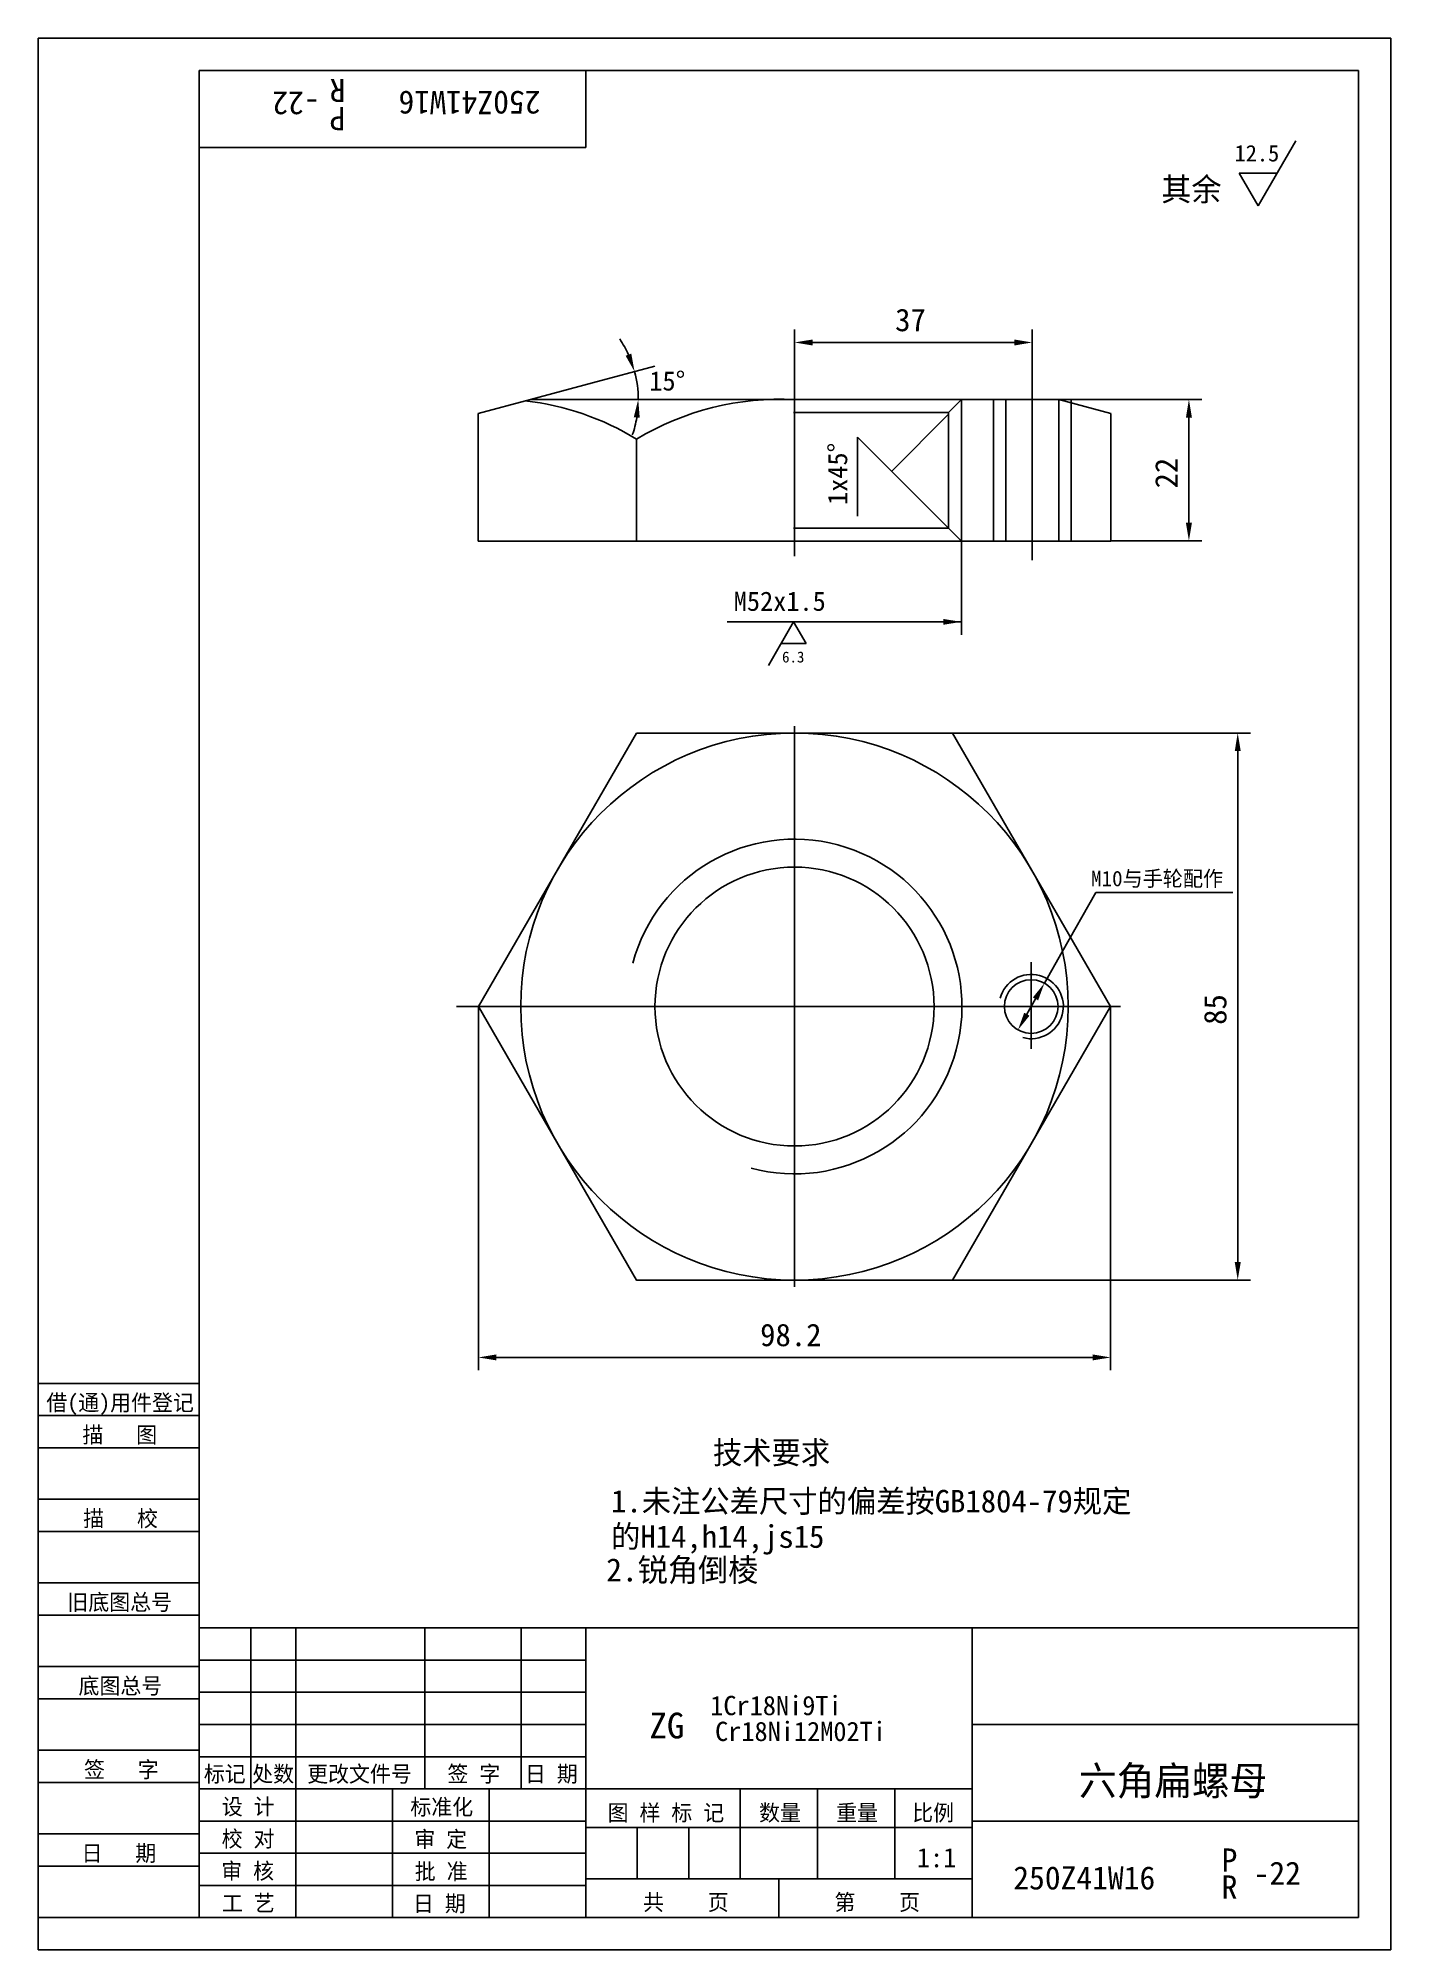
# Model space of a CAD drawing. Header units: metres. Extents: x 0 to 210, y 0 to 297.
import ezdxf

# ---------------------------------------------------------------- set-up
doc = ezdxf.new("R2010")
doc.units = ezdxf.units.M
for name, color, linetype in [('C', 6, 'Continuous'), ('D', 1, 'Continuous'), ('FL', 5, 'Continuous'), ('T', 7, 'Continuous'), ('TL', 4, 'Continuous')]:
    doc.layers.add(name, color=color, linetype=linetype)

# ---------------------------------------------------------------- blocks, each defined once
blk = doc.blocks.new('TUKUN4')
at = {"layer": 'FL'}
for p, q in [((0, 297), (0, 0)), ((210, 297), (0, 297)), ((210, 0), (210, 297)), ((0, 78), (25, 78)), ((0, 70), (25, 70)), ((0, 65), (25, 65)), ((0, 57), (25, 57)), ((0, 52), (25, 52)), ((33, 25), (33, 50)), ((40, 5), (40, 50)), ((60, 25), (60, 50)), ((75, 25), (75, 50)), ((25, 45), (85, 45)), ((0, 44), (25, 44)), ((0, 39), (25, 39)), ((25, 40), (85, 40)), ((25, 35), (85, 35)), ((0, 31), (25, 31)), ((25, 30), (85, 30)), ((0, 26), (25, 26)), ((70, 5), (70, 25)), ((0, 18), (25, 18)), ((25, 20), (85, 20)), ((25, 15), (85, 15)), ((0, 13), (25, 13)), ((25, 10), (85, 10)), ((0, 0), (210, 0))]:
    blk.add_line(p, q, dxfattribs=at)
at = {"layer": 'TL'}
for p, q in [((25, 5), (25, 292)), ((205, 292), (25, 292)), ((85, 292), (85, 280)), ((205, 5), (205, 292)), ((85, 280), (25, 280)), ((0, 88), (25, 88)), ((0, 83), (25, 83)), ((205, 50), (25, 50)), ((85, 5), (85, 50)), ((145, 5), (145, 50)), ((205, 35), (145, 35)), ((145, 25), (25, 25)), ((55, 5), (55, 25)), ((109, 11), (109, 25)), ((121, 11), (121, 25)), ((133, 11), (133, 25)), ((85, 19), (145, 19)), ((93, 11), (93, 19)), ((101, 11), (101, 19)), ((205, 20), (145, 20)), ((145, 11), (85, 11)), ((115, 5), (115, 11)), ((0, 5), (205, 5))]:
    blk.add_line(p, q, dxfattribs=at)
at = {"layer": 'T'}
for s, p in [('借(通)用件登记', (1.26, 83.76)), ('描   图', (6.86, 78.76)), ('描   校', (6.98, 65.76)), ('旧底图总号', (4.52, 52.76)), ('底图总号', (6.25, 39.76)), ('签   字', (7.1, 26.76)), ('标记', (25.71, 26.07)), ('处数', (33.22, 26.07)), ('更改文件号', (41.75, 26.07)), ('签 字', (63.53, 26.07)), ('日 期', (75.57, 26.07)), ('设 计', (28.5, 20.99)), ('标准化', (57.77, 20.93)), ('图 样 标 记', (88.4, 20.04)), ('数量', (111.92, 20.04)), ('重量', (123.88, 20.04)), ('比例', (135.7, 20.04)), ('校 对', (28.48, 15.99)), ('审 定', (58.39, 15.93)), ('日   期', (6.72, 13.76)), ('审 核', (28.41, 10.99)), ('批 准', (58.46, 10.93)), ('共    页', (93.91, 6.13)), ('第    页', (123.62, 6.13)), ('工 艺', (28.52, 5.99)), ('日 期', (58.18, 5.93))]:
    blk.add_text(s, height=2.5, dxfattribs=at).set_placement(p)

msp = doc.modelspace()

# ---------------------------------------------------------------- linework, layer by layer
at = {"layer": 'C'}
for p, q in [((117.42, 244.28), (117.42, 216.53)), ((154.34, 244.51), (154.34, 215.89)), ((117.42, 190.09), (117.42, 103.01)), ((117.42, 174.25), (117.42, 118.85)), ((154.17, 153.46), (154.17, 139.97)), ((73.93, 146.55), (64.92, 146.55)), ((73.93, 146.55), (156.97, 146.55)), ((89.72, 146.55), (145.12, 146.55)), ((156.97, 146.55), (168.05, 146.55)), ((117.42, 134.11), (117.42, 130.22))]:
    msp.add_line(p, q, dxfattribs=at)
at = {"layer": 'D'}
for p, q in [((195.24, 281.08), (189.39, 270.94)), ((189.39, 270.94), (186.46, 276.01)), ((186.46, 276.01), (192.32, 276.01)), ((117.42, 244.28), (117.42, 251.73)), ((120.22, 249.73), (151.54, 249.73)), ((154.34, 244.51), (154.34, 251.73)), ((86.07, 243.45), (95.72, 246.04)), ((76.41, 240.86), (86.07, 243.45)), ((143.35, 240.86), (143.35, 218.97)), ((148.32, 218.97), (148.32, 240.96)), ((158.44, 240.86), (180.66, 240.86)), ((160.36, 218.97), (160.36, 240.96)), ((141.35, 238.57), (132.51, 229.73)), ((178.66, 238.06), (178.66, 221.71)), ((127.2, 235.04), (127.2, 222.73)), ((141.35, 220.9), (127.2, 235.04)), ((143.33, 218.81), (143.33, 204.32)), ((166.5, 218.91), (180.66, 218.91)), ((106.96, 206.32), (143.33, 206.32)), ((113.37, 199.56), (117.27, 206.32)), ((117.27, 206.32), (119.22, 202.94)), ((119.22, 202.94), (115.32, 202.94)), ((141.96, 189.05), (188.24, 189.05)), ((186.24, 106.85), (186.24, 186.25)), ((158.98, 155.05), (164.19, 164.27)), ((164.19, 164.27), (183.55, 164.27)), ((183.55, 164.27), (185.47, 164.27)), ((156.22, 150.17), (158.98, 155.05)), ((68.35, 146.55), (68.35, 90.03)), ((154.84, 147.74), (153.5, 145.36)), ((166.5, 146.55), (166.5, 90.03)), ((141.96, 104.05), (188.24, 104.05)), ((71.15, 92.03), (163.7, 92.03))]:
    msp.add_line(p, q, dxfattribs=at)
for start, end in [(24.59, 34.17), (360, 15), (340.83, 350.41)]:
    msp.add_arc((76.41, 240.86), 16.76, start, end, dxfattribs=at)
for points in [[(120.22, 250.19), (120.22, 249.26), (117.42, 249.73)], [(151.54, 250.19), (151.54, 249.26), (154.34, 249.73)], [(92.08, 247.99), (91.2, 247.67), (92.59, 245.2)], [(92.46, 238.11), (93.39, 238.03), (93.16, 240.86)], [(178.2, 238.06), (179.13, 238.06), (178.66, 240.86)], [(178.2, 221.71), (179.13, 221.71), (178.66, 218.91)], [(140.53, 206.77), (143.33, 206.32), (140.53, 205.87)], [(185.78, 186.25), (186.71, 186.25), (186.24, 189.05)], [(155.25, 147.51), (154.44, 147.97), (156.22, 150.17)], [(153.91, 145.13), (153.09, 145.59), (152.12, 142.92)], [(185.78, 106.85), (186.71, 106.85), (186.24, 104.05)], [(71.15, 92.5), (71.15, 91.57), (68.35, 92.03)], [(163.7, 92.5), (163.7, 91.57), (166.5, 92.03)]]:
    msp.add_solid(points, dxfattribs=at)
at = {"layer": 'FL'}
for centre, radius in [((117.42, 146.55), 26), ((154.17, 146.55), 5)]:
    msp.add_arc(centre, radius, 255, 165, dxfattribs=at)
at = {"layer": 'TL'}
for p, q in [((76.41, 240.86), (68.32, 238.7)), ((76.41, 240.86), (76.42, 240.86)), ((76.42, 240.86), (84.61, 240.86)), ((84.61, 240.86), (91.5, 240.86)), ((91.5, 240.86), (117.56, 240.86)), ((143.35, 240.86), (117.28, 240.86)), ((141.35, 238.86), (143.35, 240.86)), ((150.24, 240.86), (143.35, 240.86)), ((150.24, 218.97), (150.24, 240.96)), ((158.42, 240.86), (150.24, 240.86)), ((158.44, 240.86), (158.42, 240.86)), ((158.44, 218.97), (158.44, 240.96)), ((158.44, 240.86), (166.52, 238.7)), ((68.32, 218.86), (68.32, 238.7)), ((141.35, 238.86), (117.28, 238.86)), ((141.35, 238.86), (141.35, 220.86)), ((166.52, 218.86), (166.52, 238.7)), ((92.9, 218.87), (92.9, 234.71)), ((141.35, 220.86), (117.28, 220.86)), ((141.35, 220.86), (143.35, 218.86)), ((74.5, 218.86), (68.32, 218.86)), ((84.61, 218.86), (74.5, 218.86)), ((86.53, 218.86), (84.61, 218.86)), ((91.5, 218.86), (86.53, 218.86)), ((91.5, 218.86), (117.56, 218.86)), ((143.35, 218.86), (117.28, 218.86)), ((143.35, 218.86), (148.32, 218.86)), ((148.32, 218.86), (150.24, 218.86)), ((150.24, 218.86), (158.44, 218.86)), ((158.44, 218.86), (160.34, 218.86)), ((160.34, 218.86), (166.52, 218.86))]:
    msp.add_line(p, q, dxfattribs=at)
for points in [[(92.9, 234.71, 0.11), (75.62, 240.65, 0.15)], [(117.42, 240.86, 0.15), (92.9, 234.71, 0.15)], [(139.09, 146.55, 1), (95.76, 146.55, 1), (139.09, 146.55, 1)], [(158.34, 146.55, 1), (150.01, 146.55, 1), (158.34, 146.55, 1)]]:
    msp.add_lwpolyline(points, format="xyb", dxfattribs=at)
msp.add_lwpolyline([(92.88, 189.05), (68.35, 146.55), (92.88, 104.05), (141.96, 104.05), (166.5, 146.55), (141.96, 189.05)], close=True, dxfattribs=at)
msp.add_circle((117.42, 146.55), 42.5, dxfattribs=at)

# ---------------------------------------------------------------- block references
at = {"layer": 'D'}
msp.add_blockref('TUKUN4', (0, 0), dxfattribs=at)

# ---------------------------------------------------------------- texts
for s, height, rotation, p in [('-22', 3.6, 180, (43.69, 288.7)), ('R', 3.6, 180, (47.69, 290.68)), ('250Z41W16', 3.6, 180, (77.98, 288.8)), ('P', 3.6, 180, (47.69, 286.29)), ('1x45%%d', 3, 90, (125.61, 224.48)), ('22', 3.5, 90, (176.91, 227.05)), ('85', 3.5, 90, (184.49, 143.71))]:
    msp.add_text(s, height=height, rotation=rotation, dxfattribs=at).set_placement(p)
for s, height, p in [('12.5', 2.55, (185.75, 277.86)), ('其余', 3.6, (174.37, 271.72)), ('37', 3.5, (133.05, 251.48)), ('15%%d', 3, (94.88, 242.26)), ('M52x1.5', 3, (107.99, 208.03)), ('6.3', 1.7, (115.49, 200.01)), ('M10与手轮配作', 2.4, (163.47, 165.24)), ('98.2', 3.5, (112.09, 93.78)), ('技术要求', 3.5, (104.76, 75.49)), ('1.未注公差尺寸的偏差按GB1804-79规定', 3.5, (88.94, 67.95)), ('的H14,h14,js15', 3.5, (88.94, 62.45)), ('2.锐角倒棱', 3.6, (88.18, 57.22)), ('1Cr18Ni9Ti', 3, (104.34, 36.45)), ('ZG', 4, (94.89, 32.84)), ('Cr18Ni12M02Ti', 3, (105.09, 32.43)), ('六角扁螺母', 4.5, (161.58, 24.01)), ('1:1', 3, (136.42, 12.81)), ('P', 3.6, (183.74, 12.15)), ('250Z41W16', 3.6, (151.39, 9.37)), ('-22', 3.6, (188.71, 10.1)), ('R', 3.6, (183.74, 7.96))]:
    msp.add_text(s, height=height, dxfattribs=at).set_placement(p)

doc.saveas('drawing.dxf')
